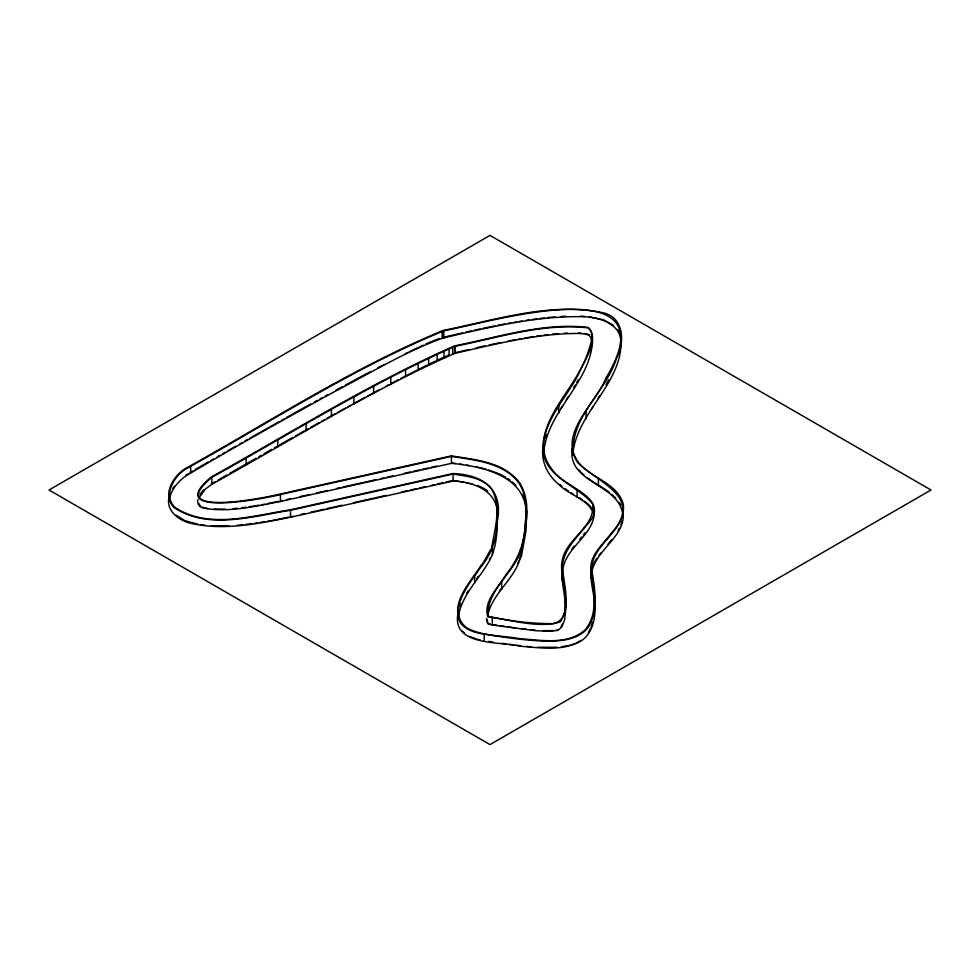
<?xml version="1.0" encoding="UTF-8"?>
<svg xmlns="http://www.w3.org/2000/svg" width="980" height="980" viewBox="0 0 980 980"><rect width="100%" height="100%" fill="white"/><g stroke="black" fill="none" stroke-linecap="round" stroke-linejoin="round"><path stroke-width="1.47" d="M591.516 346.724L591.687 341.457M592.545 341.42C589.874 384.172 545.75 412.029 543.594 454.708M620.683 344.972C623.255 323.51 597.714 316.369 580.809 316.663C534.321 316.087 488.751 327.553 443.72 337.794C405.181 351.416 370.134 373.405 333.874 391.963C284.053 419.477 234.269 447.113 185.392 476.231C178.286 481.572 171.929 488.665 169.834 497.509M496.762 520.429C501.834 492.989 475.766 481.841 453.127 481.009L290.521 517.269C258.291 523.712 224.567 530.682 191.847 523.577C179.83 521.115 165.779 511.413 168.989 497.448M525.893 520.062L525.488 526.934M564.872 611.655C566.697 597.065 560.585 582.806 562.067 568.388M594.039 610.834C596.293 596.281 588.478 581.667 591.957 567.494M572.1 448.607C567.249 483.949 621.59 483.998 622.839 516.436M197.96 499.42C196.674 503.634 199.724 507.763 203.999 508.228C229.504 512.65 255.437 506.231 280.439 501.491L280.439 494.52L451.449 456.386C473.524 459.975 498.563 461.899 515.284 478.595C526.787 490.735 527.007 508.694 525.084 524.288C524.729 542.969 517.881 560.046 506.195 574.317C499.053 586.983 482.724 601.255 487.893 616.971C511.205 619.434 537.395 628.854 560.303 621.92C570.703 606.106 564.394 585.464 562.299 568.082C562.545 550.956 576.032 538.645 585.82 526.027C614.129 498.048 564.872 488.53 552.548 470.057C525.99 437.264 565.705 401.347 579.033 372.988C584.141 360.175 600.005 340.17 588.49 327.455C543.337 322.138 498.379 337.23 454.5 345.903C370.183 383.156 291.648 432.315 211.202 477.04C160.549 519.265 268.214 497.913 280.439 494.52M496.284 527.448L496.529 524.766M562.545 572.406C563.549 548.298 592.765 536.721 594.346 513.385M591.626 573.251C594.983 548.641 630.115 534.945 622.129 507.726M458.199 617.804C461.176 595.595 478.755 579.658 489.375 560.866C497.767 545.64 497.411 526.542 497.215 509.661M524.704 533.88L525.084 531.27M543.52 444.945C539.845 459.939 547.465 475.263 559.029 484.635C569.368 495.451 587.829 498.624 593.5 513.434M491.593 547.82C494.827 528.955 501.76 507.334 491.825 489.363C482.981 477.346 466.603 476.476 453.127 474.026L290.521 510.286C253.257 515.97 208.262 530.413 174.171 507.591C161.81 495.366 172.713 476.758 184.718 468.955C270.064 421.596 352.935 367.598 443.401 330.358C495.635 320.129 550.111 301.534 603.607 312.889C624.26 317.888 624.897 342.596 616.506 358.19C606.632 390.996 571.744 415.606 573.19 451.498C579.903 477.53 616.69 478.534 623.354 504.529C626.024 530.756 593.807 543.006 591.491 567.69C594.358 586.751 599.001 608.188 589.09 626C580.552 638.985 563.549 641.006 549.302 641.141C526.015 640.883 502.936 637.147 480.004 633.448C472.495 631.794 464.434 628.915 460 622.214C450.739 601.059 471.086 581.667 481.315 564.921C482.92 565.436 493.749 541.475 491.593 550.613M290.227 509.821C253.306 515.419 208.74 529.849 174.906 507.346C162.754 495.268 173.57 476.954 185.392 469.261C270.627 421.939 353.4 368.076 443.72 330.811C486.889 323.216 674.179 265.617 605.971 377.937C596.477 403.246 557.142 433.711 578.127 463.087C599.344 483.544 644.032 497.62 611.594 532.728C603.251 544.451 587.988 555.93 591.381 572.014C593.941 590.977 598.596 613.995 584.999 629.981C567.469 645.269 541.854 640.173 520.662 638.789C502.85 635.408 483.373 636.596 466.97 627.996C445.68 611.508 469.224 584.031 479.918 568.314C490.625 555.476 496.738 540.127 496.885 523.185C504.577 490.159 483.557 474.59 453.079 473.512L290.252 509.821M521.323 549.988C525.439 528.293 532.214 503.255 519.755 483.018C504.088 461.813 475.325 459.779 451.4 455.872L280.145 494.055C268.41 497.081 161.908 518.885 211.815 477.382C292.175 432.682 370.648 383.621 454.855 346.344C498.489 337.708 543.141 322.788 588.049 327.884C595.938 334.021 589.519 346.687 587.302 354.295C576.032 387.406 543.177 412.654 542.773 449.232C544.831 477.848 577.404 485.088 592.68 503.928C595.668 527.191 565.191 538.963 562.067 561.405C558.477 576.951 576.852 618.209 553.32 623.648C531.613 623.672 509.073 621.149 488.175 616.236C486.215 590.327 513.618 573.447 521.323 549.988C520.674 575.689 492.193 591.173 487.587 616.114M521.323 556.959L525.929 531.295L526.615 511.242M458.346 611.863C449.82 646.812 501.172 641.275 520.503 646.249C540.703 647.805 563.279 651.602 581.63 640.675C596.281 630.14 595.938 609.83 594.26 593.709M591.295 626.404L592.667 622.055M519.927 558.808L520.294 557.669M620.83 524.766L622.08 521.225M545.297 438.011L546.62 434.459M459.975 606.657L461.323 603.472M488.42 610.258L489.902 606.779M519.02 560.891L519.498 559.85M592.422 566.06L594.052 562.814M560.964 626.882L562.483 623.929M588.282 632.798L590.842 627.849M617.988 530.596L619.201 528.269M199.614 496.934L205.457 488.971L211.815 484.353C292.175 439.665 370.648 390.604 454.855 353.327C495.488 344.213 536.476 333.445 578.396 333.47C583.173 333.886 591.332 333.384 591.418 340.256M605.971 384.907L608.654 379.799M517.795 563.243L518.457 562.005M489.4 559.298L490.061 558.122M573.716 387.615L575.211 385.018M576.718 382.408L578.225 379.811M566.171 400.024L568.437 396.349M598.192 398.199L599.736 395.7M620.512 335.221C626.6 381.441 575.885 411.208 572.724 455.345M560.94 408.268L562.434 405.928M591.308 409.309L592.802 406.97M466.823 593.108L468.465 590.573M594.603 561.736L596.722 558.477M476.648 578.69L478.301 576.301M499.408 591.026L500.854 588.968M172.799 488.346L174.416 486.154M200.214 494.067L203.901 489.584M571.916 549.094L574.17 546.105M599.062 555.207L600.703 553.026M583.345 534.896L585.048 532.802M607.955 544.182L611.594 539.711M579.805 539.208L581.654 536.991M185.771 475.239L187.891 473.855M190.01 472.483L192.607 470.988M195.204 469.494L208.201 462.021M210.798 460.527L213.395 459.032M217.291 456.79L219.888 455.308M222.485 453.814L225.082 452.319M211.202 484.022L215.159 481.744M217.805 480.212L227.066 474.896M229.712 473.377L245.576 464.251M227.728 450.812L235.641 446.304M239.598 444.05L242.244 442.543M244.878 441.037L247.524 439.53M250.157 438.036L278.773 421.865M246.887 463.503L256.099 458.26M258.732 456.754L261.366 455.259M264 453.765L271.889 449.269M274.523 447.762L277.156 446.268M281.358 420.408L283.943 418.95M279.729 444.81L292.628 437.546M295.201 436.088L304.229 431.004M576.179 643.052L580.969 640.357M286.515 417.505L310.697 404.03M305.527 430.269L308.186 428.787M310.856 427.305L318.843 422.846M321.514 421.363L324.184 419.881M326.842 418.387L330.848 416.169M314.678 401.837L317.336 400.379M319.995 398.921L322.653 397.451M325.311 395.994L327.969 394.536M332.159 415.434L334.805 413.989M337.438 412.531L345.364 408.182M348.01 406.725L350.644 405.267M335.932 390.175L342.571 386.573M345.23 385.14L353.18 380.828M353.29 403.821L365.124 397.402M367.757 395.981L379.627 389.611M354.515 380.118L370.562 371.567M386.23 386.083L388.876 384.675M378.084 367.647L384.344 364.376M391.547 383.278L398.272 379.762M400.967 378.354L426.766 365.283M405.23 353.805L407.937 352.457M409.297 351.783L418.313 347.471M428.076 364.621L435.439 361.106M419.526 346.908L423.201 345.217M436.663 360.518L443.475 357.382M425.651 344.09L431.494 341.555M444.761 356.83L448.62 355.152M432.633 341.089L436.027 339.717M437.154 339.301L439.408 338.48M558.037 629.785L556.113 630.299M570.63 645.073L574.795 643.554M444.883 336.998L462.67 332.857M465.647 332.171L471.576 330.787M454.5 352.874L468.955 349.517M476.182 347.839L484.855 345.83M281.064 500.829L282.326 500.547M286.785 499.555L290.239 498.783M300.199 496.566L305.601 495.353M306.948 495.059L309.643 494.459M316.393 492.952L323.216 491.421M324.588 491.127L327.369 490.502M337.145 488.322L339.999 487.685M342.853 487.048L363.225 482.503M364.609 482.197L375.683 479.722M381.281 478.485L384.148 477.836M387.026 477.199L392.772 475.913M404.495 473.303L410.449 471.968M413.438 471.307L419.403 469.984M422.307 469.334L428.125 468.036M431.041 467.387L436.86 466.088M280.072 501.576L451.449 463.356C482.92 466.358 529.249 476.354 525.99 517.416M291.55 516.509L292.812 516.227M300.725 514.463L305.16 513.471M310.685 512.234L316.087 511.033M317.434 510.739L324.172 509.233M326.891 508.632L333.702 507.101M335.074 506.807L342.032 505.251M353.339 502.728L373.711 498.183M375.095 497.877L386.169 495.402M401.825 491.911L407.582 490.637M410.51 489.976L416.476 488.653M419.452 487.991L425.418 486.656M431.335 485.333L434.238 484.684M437.141 484.047L442.935 482.748M445.839 482.099L453.079 480.482M569.368 645.355L561.466 646.812M474.541 330.101L480.359 328.913M483.263 328.312L494.888 325.924M497.803 325.323L500.707 324.735M489.241 344.923L500.952 342.522M508.265 341.016L511.193 340.415M261.844 504.749L264.661 504.185M267.479 503.61L278.737 501.319M271.975 520.515L288.818 517.085M502.164 324.429L505.019 323.939M507.873 323.449L510.727 322.959M513.581 322.469L516.436 321.979M519.302 321.489L522.156 320.999M512.699 340.158L515.713 339.644M518.714 339.129L521.727 338.615M524.741 338.088L533.769 336.544M249.141 506.783L259.026 505.202M254.408 523.381L257.348 522.916M260.288 522.438L264.698 521.74M267.638 521.262L270.578 520.797M526.432 320.264L529.445 319.884M532.459 319.492L536.979 318.904M539.992 318.512L544.513 317.937M536.66 336.165L541.009 335.613M543.9 335.234L548.237 334.67M233.179 508.681L237.552 508.204M241.938 507.714L246.311 507.236M237.234 525.341L242.942 524.716M245.796 524.398L251.517 523.773M547.526 317.545L555.072 316.981M561.099 316.528L565.619 316.197M552.585 334.119L558.563 333.666M564.541 333.224L567.53 333.004M225.131 509.11L214.142 509.122M228.928 525.782L211.313 525.893M553.32 630.618L542.773 630.655M557.191 647.314L537.836 647.253M200.949 524.876L205.396 525.317M580.883 316.173L585.085 316.577M589.298 316.993L602.161 319.517M578.47 332.98L581.201 333.249M530.67 629.711L535.166 630.152M526.591 646.359L531.025 646.8M521.801 628.719L526.187 629.258M509.453 644.387L513.655 644.901M516.46 645.244L520.662 645.771M507.407 626.796L515.958 627.996M501.919 643.321L506.44 643.958M451.4 462.842L455.541 463.479M459.681 464.104L462.45 464.532M454.487 480.702L458.714 481.352M494.043 624.787L497.044 625.24M500.057 625.706L504.565 626.392M486.46 618.356L487.648 623.733L492.303 625.032L535.043 630.642L548.874 631.279L557.865 630.434L561.76 627.053L564.664 619.801L565.95 607.674L564.811 590.805M488.775 641.373L493.087 642.023M466.59 465.169L469.126 465.598M460.037 481.572L463.981 482.246M476.819 467.031L479.404 467.558M466.443 482.748L468.893 483.238M205.629 508.032L208.189 508.547M198.034 524.3L185 520.723L175.996 515.174M585.293 333.653L587.424 334.168M480.727 467.877L486.031 469.187M470.02 483.52L472.287 484.071M490.368 624.162L488.763 623.733M477.726 639.327L480.298 639.952M445.116 337.708L443.72 337.794L443.72 330.811M488.714 470.02L498.073 473.377M476.452 639.009L469.775 636.522M202.174 507.04L204.355 507.775M477.579 485.639L481.364 487.146M603.607 319.872L613.541 325.372M588.49 334.425L589.617 334.964M499.396 473.904L505.692 477.162M482.491 487.734L484.757 488.898M594.676 482.797L596.845 484.083M599.013 485.382L606.24 490.024M578.874 497.595L582.341 499.812M591.724 480.874L593.696 482.16M570.887 492.634L573.3 494.214M507.946 478.706L510.2 480.237M485.762 489.584L487.771 490.956M587.204 477.677L590.744 480.237M565.068 488.604L568.461 491.066M559.739 484.365L561.834 486.08M607.441 490.796L609.609 492.573M611.777 494.337L615.82 498.195M584.644 501.295L589.017 504.872M512.258 481.878L516.031 485.333M581.275 472.495L584.056 475.104M488.505 623.611L487.856 622.594M462.474 631.218L464.532 633.215M578.898 469.849L580.479 471.613M589.96 505.913L593.5 510.776M200.165 505.778L198.867 503.549M492.413 554.607L492.438 547.881M619.409 502.618L620.952 505.178M617.51 329.341L618.858 331.62M522.548 494.912L524.043 498.771M487.33 620.205L487.538 621.614M593.243 585.599L593.647 588.27M525.868 505.484L526.236 508.363M598.388 478.742L598.388 485.725M591.381 572.014L591.381 578.984M586.138 411.857L586.138 418.827M577.098 490.208L577.098 497.191M563.243 573.533L563.243 579.119M562.398 573.582L562.398 580.564M558.759 406.137L558.759 413.107M557.963 405.965L557.963 408.758M520.466 549.927L520.466 552.72M501.65 582.181L501.65 589.164M492.303 618.062L492.303 625.032M484.23 634.207L484.23 641.189M474.663 575.873L474.663 582.855M454.855 346.344L454.855 353.327M454.622 346.418L454.622 353.4M453.127 474.026L453.127 481.009M452.662 347.141L452.662 354.111M451.449 456.386L451.449 463.356M449.122 348.574L449.122 355.544M444.001 350.803L444.001 357.774M442.188 331.191L442.188 338.161M437.202 353.915L437.202 360.897M428.627 358.031L428.627 365.001M418.129 363.237L418.129 370.207M405.573 369.644L405.573 376.614M390.775 377.361L390.775 384.344M373.601 386.512L373.601 393.495M353.878 397.206L353.878 404.177M331.436 409.542L331.436 416.524M306.115 423.654L306.115 430.624M290.521 510.286L290.521 517.269M277.757 439.64L277.757 446.623M246.176 457.623L246.176 464.606M211.815 477.382L211.815 484.353M190.635 465.843L190.635 472.813M490 235.396L49 490L490 744.604L931 490L490 235.396"/></g></svg>
